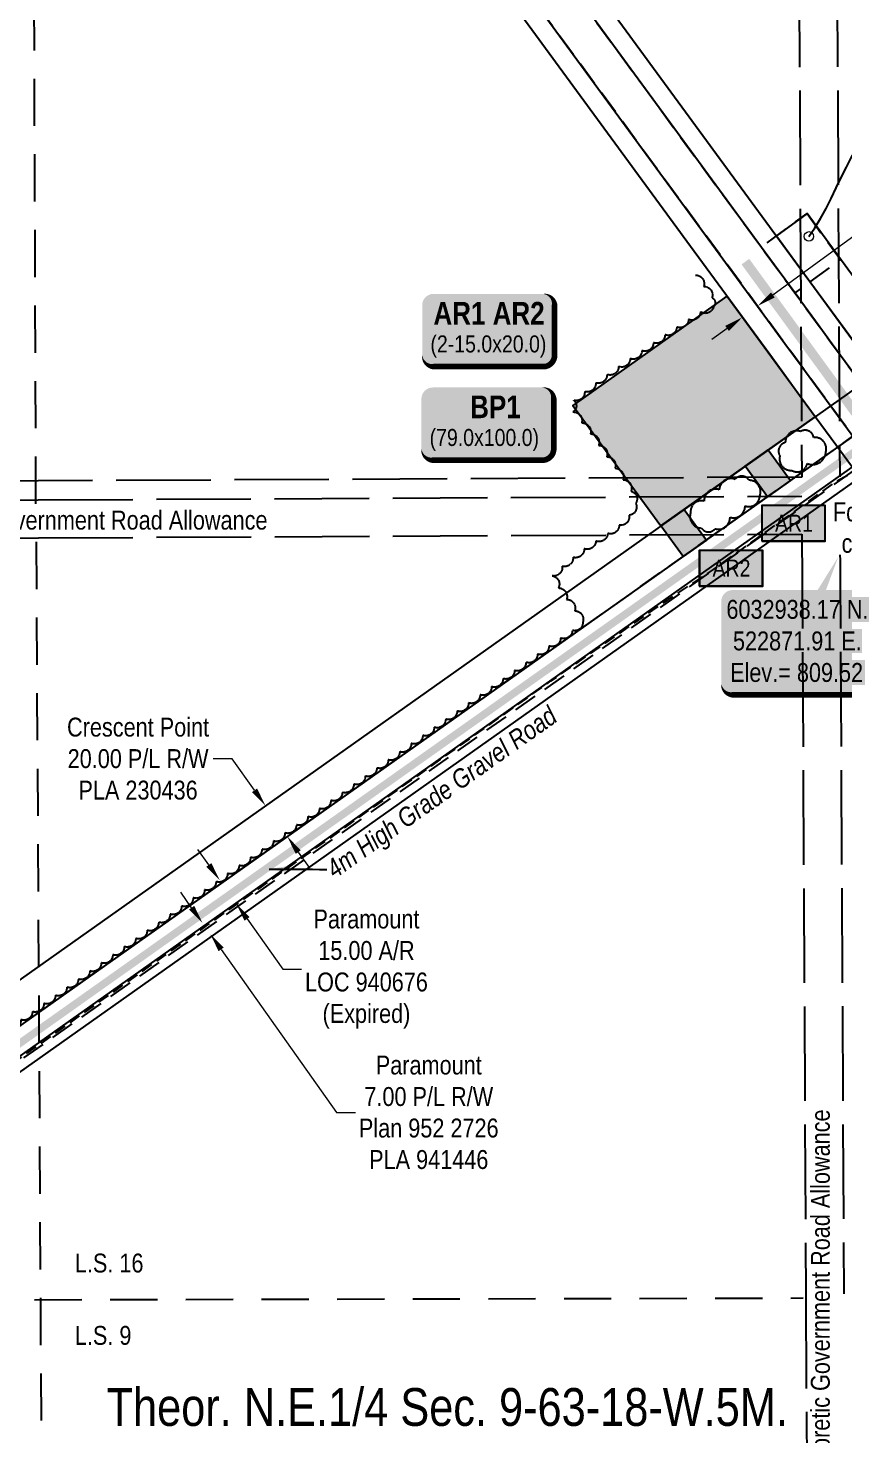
# Model space of a CAD drawing. Extents: x 520921 to 524870, y 6032001 to 6035665.
# Drawn here: x 522433 to 522864, y 6032432 to 6033176 of the extents above; entities that cross this region are included whole.
import ezdxf
from ezdxf.enums import TextEntityAlignment as Align

# ---------------------------------------------------------------- set-up
doc = ezdxf.new("R2010")
doc.units = 0
doc.header["$LTSCALE"] = 5
doc.header["$PDSIZE"] = 0.5
for name, pattern in [('0', [1, 1, 0]), ('foc-ACCESSROAD', [3.75, 2.5, -1.25]), ('foc-LSD', [8, 5, -3]), ('foc-UNSURVEYED', [12.5, 10, -2.5]), ('UG_PIPE', [1.875, 1.25, -0.625])]:
    doc.linetypes.add(name, pattern=pattern)
doc.layers.get('Defpoints').update_dxf_attribs({"color": 9})
for name, color, linetype in [('AS-PIPE-UG', 44, 'UG_PIPE'), ('AS-ROADS', 254, 'Continuous'), ('C-RW', 13, 'Continuous'), ('C-SYMBOL', 7, 'Continuous'), ('C-WS', 13, 'foc-ACCESSROAD'), ('DETAIL-T', 7, 'Continuous'), ('F-AR', 190, 'foc-ACCESSROAD'), ('F-RW', 190, 'Continuous'), ('L-MON', 1, 'Continuous'), ('L-ROAD-T', 7, 'Continuous'), ('L-SECTION-LSD', 7, 'foc-LSD'), ('L-USEC', 7, 'foc-UNSURVEYED'), ('P-TEMP-BLOCKS', 250, 'Continuous'), ('P-TEMP-H', 41, 'Continuous'), ('P-TEMP_WORKSPACE', 46, 'Continuous'), ('P-WORKAREA', 113, 'Continuous'), ('P-WORKAREA-H', 111, 'Continuous'), ('T-BUSH', 110, '0')]:
    doc.layers.add(name, color=color, linetype=linetype)
for name, color, linetype, lineweight in [('C-RW-T', 13, 'Continuous', 9), ('C-WS-T', 13, 'Continuous', 9), ('F-AR-T', 190, 'Continuous', 9), ('F-RW-T', 190, 'Continuous', 9), ('T-TEXT', 48, 'Continuous', 18)]:
    doc.layers.add(name, color=color, linetype=linetype, lineweight=lineweight)
doc.styles.add('100L', font='ARIALN.TTF', dxfattribs={"height": 11})
doc.styles.add('175L', font='ARIALN.TTF', dxfattribs={"height": 20})
doc.styles.add('80', font='ARIALN.TTF', dxfattribs={"height": 10})
doc.styles.add('80CG', font='ARIALN.TTF', dxfattribs={"height": 10})
doc.styles.add('80L', font='ARIALN.TTF', dxfattribs={"height": 10})
doc.styles.add('BOLD', font='ARIALNB.TTF')
doc.dimstyles.new('Compass 5 000', dxfattribs={"dimscale": 5, "dimtxt": 9, "dimasz": 2, "dimexe": 0.2, "dimexo": 0.0625, "dimgap": 0.5, "dimtad": 0, "dimtih": 1, "dimtoh": 1, "dimzin": 0, "dimdsep": 46, "dimtxsty": '80CG', "dimcen": 0.1, "dimse1": 1, "dimse2": 1, "dimclrd": 256, "dimclrt": 256, "dimaunit": 1, "dimadec": 4, "dimazin": 0, "dimtfac": 0.06, "dimtofl": 0, "dimtmove": 0, "dimatfit": 1, "dimfxl": 0.2, "dimtolj": 1, "dimtzin": 0, "dimlwd": -1, "dimarcsym": 0})

# ---------------------------------------------------------------- blocks, each defined once
blk = doc.blocks.new('*U464')
h = blk.add_hatch(color=254)
edge = h.paths.add_edge_path()
edge.add_line((-33.99999999999998, -28.5), (33.99999999999998, -28.5))
edge.add_arc((33.99999999999999, -22.49999999999999), 6.000000000000007, 269.9999999999999, 359.9999999999999)
edge.add_line((39.99999999999999, -22.5), (39.99999999999999, 21))
edge.add_arc((33.99999999999999, 20.99999999999999), 6.000000000000007, 6.785183320455494e-14, 90.00000000000007)
edge.add_line((33.99999999999998, 27), (-33.99999999999998, 27))
edge.add_arc((-33.99999999999999, 20.99999999999999), 6.000000000000007, 89.99999999999993, 179.9999999999999)
edge.add_line((-39.99999999999999, 21), (-39.99999999999999, -22.5))
edge.add_arc((-33.99999999999999, -22.49999999999999), 6.000000000000007, 180, 270.0000000000001)
at = {"color": 1, "flags": 128}
blk.add_lwpolyline([(21.94967818499548, 44.65221861248234, 0, 10, 0), (0, 0, 5, 5, 0)], format="xyseb", dxfattribs=at)
blk.add_lwpolyline([(-33.99999999999998, -28.5, 3, 3, 0), (33.99999999999998, -28.5, 3, 3, 0.4142135623730951), (39.99999999999999, -22.5, 3, 3, 0), (39.99999999999999, 21, 3, 0, 0.4142135623730951), (33.99999999999998, 27, 0, 0, 0), (-33.99999999999998, 27, 0, 0, 0.4142135623730951), (-39.99999999999999, 21, 0, 0, 0), (-39.99999999999999, -22.5, 0, 3, 0.4142135623730951)], format="xyseb", close=True, dxfattribs=at)
at = {"color": 1, "style": '80'}
blk.add_attdef('ENTER_TEXT_001', (-35.98567530695772, -4.996589358799454), '', height=10, dxfattribs=at)
blk = doc.blocks.new('*U373')
h = blk.add_hatch(color=191)
edge = h.paths.add_edge_path()
edge.add_line((-28.99999999999999, -20), (28.99999999999999, -20))
edge.add_arc((28.99999999999999, -14), 6, 270, 360)
edge.add_line((34.99999999999999, -14), (34.99999999999999, 12.5))
edge.add_arc((28.99999999999999, 12.5), 6, 0, 90)
edge.add_line((28.99999999999999, 18.5), (-28.99999999999999, 18.5))
edge.add_arc((-28.99999999999999, 12.5), 6, 90, 180)
edge.add_line((-34.99999999999999, 12.5), (-34.99999999999999, -14))
edge.add_arc((-28.99999999999999, -14), 6, 180, 270)
at = {"color": 250, "flags": 128}
blk.add_lwpolyline([(-28.99999999999999, -20, 3, 3, 0), (28.99999999999999, -20, 3, 3, 0.414213562373095), (34.99999999999999, -14, 3, 3, 0), (34.99999999999999, 12.5, 3, 0, 0.414213562373095), (28.99999999999999, 18.5, 0, 0, 0), (-28.99999999999999, 18.5, 0, 0, 0.414213562373095), (-34.99999999999999, 12.5, 0, 0, 0), (-34.99999999999999, -14, 0, 3, 0.414213562373095)], format="xyseb", close=True, dxfattribs=at)
at = {"flags": 128}
blk.add_lwpolyline([(5.467364611169046, -9.11039736855244, 0, 7.5, 0), (-3.398394867633905e-15, 0, 0, 0, 0)], format="xyseb", dxfattribs=at)
at = {"color": 250}
for tag, p, height, style in [('TEMP_AREA_W1_001', (-9.212824010914055, 2.244292974654144), 12, 'BOLD'), ('ENTER_TEXT_001', (-30.65893587994544, -12.47010782646594), 9, '80')]:
    blk.add_attdef(tag, p, '', height=height, dxfattribs=dict(at, style=style))
blk = doc.blocks.new('*D376')
at = {"layer": 'C-RW-T', "transparency": 16777216}
for p, q in [((522540.5252006156, 6032789.796977693), (522530.5252006152, 6032789.796977693)), ((522552.3529417627, 6032773.089301385), (522540.5252006156, 6032789.796977693)), ((522575.4823132642, 6032740.417124383), (522581.2602539859, 6032732.255298546))]:
    blk.add_line(p, q, dxfattribs=at)
for points in [[(522553.7132460689, 6032774.052291505), (522550.9926374559, 6032772.126311265), (522558.1308824839, 6032764.927475546)], [(522576.8426175704, 6032741.380114503), (522574.1220089574, 6032739.454134263), (522569.7043725429, 6032748.578950223)]]:
    blk.add_solid(points, dxfattribs=at)
at = {"layer": 'Defpoints', "color": 0, "transparency": 16777216}
for p in [(522557.4357896736, 6032764.435403658), (522558.1308824839, 6032764.927475546), (522569.0092797326, 6032748.086878333)]:
    blk.add_point(p, dxfattribs=at)
at = {"layer": 'C-RW-T', "transparency": 16777216, "insert": (522490.7639454994, 6032789.796977693), "char_height": 10, "attachment_point": 5, "style": '80CG'}
blk.add_mtext('\\A1;Crescent Point\\P20.00 P/L R/W\\PPLA 230436', dxfattribs=at)
blk = doc.blocks.new('*D378')
at = {"layer": 'Defpoints', "color": 0, "transparency": 16777216}
for p in [(522533.9592687497, 6032725.441109914), (522438.3558784132, 6032657.66470418), (522447.0239190897, 6032645.437822757)]:
    blk.add_point(p, dxfattribs=at)
at = {"layer": 'F-AR-T', "transparency": 16777216}
for p, q in [((522528.1758377901, 6032733.599046316), (522522.3924068306, 6032741.756982718)), ((522548.4107403858, 6032705.056292089), (522567.241313824, 6032678.494442973)), ((522567.241313824, 6032678.494442973), (522577.241313824, 6032678.494442973))]:
    blk.add_line(p, q, dxfattribs=at)
for points in [[(522529.5354938568, 6032734.562951476), (522526.816181723, 6032732.635141157), (522533.9592687497, 6032725.441109914)], [(522549.7703964524, 6032706.020197248), (522547.0510843187, 6032704.092386929), (522542.6273094262, 6032713.21422849)]]:
    blk.add_solid(points, dxfattribs=at)
at = {"layer": 'F-AR-T', "transparency": 16777216, "insert": (522611.5421323776, 6032678.494442975), "char_height": 10, "attachment_point": 5, "style": '80CG'}
blk.add_mtext('\\A1;Paramount\\P15.00 A/R\\PLOC 940676\\P(Expired)', dxfattribs=at)
blk = doc.blocks.new('*D380')
at = {"layer": 'Defpoints', "color": 0, "transparency": 16777216}
for p in [(522810.3145154533, 6033023.409550023), (522827.9190175394, 6033016.279484639), (522819.8558309218, 6033010.376525713)]:
    blk.add_point(p, dxfattribs=at)
at = {"layer": 'F-RW-T', "transparency": 16777216}
for p, q in [((522826.4465427911, 6033035.219607174), (522907.0704871947, 6033094.243397011)), ((522907.0704871947, 6033094.243397011), (522917.0704871952, 6033094.24339701)), ((522802.2456747335, 6033017.502451798), (522794.1768340138, 6033011.595353574))]:
    blk.add_line(p, q, dxfattribs=at)
for points in [[(522825.46202642, 6033036.564413962), (522827.4310591621, 6033033.874800388), (522818.3777020709, 6033029.31250895)], [(522801.2611583625, 6033018.847258586), (522803.2301911046, 6033016.157645011), (522810.3145154533, 6033023.409550023)]]:
    blk.add_solid(points, dxfattribs=at)
at = {"layer": 'F-RW-T', "transparency": 16777216, "insert": (522956.1564353523, 6033094.243397012), "char_height": 10, "attachment_point": 5, "style": '80CG'}
blk.add_mtext('\\A1;Saturn\\P10.00 P/L R/W\\PPlan 882 1531\\PPLA 880073', dxfattribs=at)
blk = doc.blocks.new('*D384')
at = {"layer": 'Defpoints', "color": 0, "transparency": 16777216}
for p in [(522528.9196823826, 6032697.096353414), (522463.5253553488, 6032659.394637506), (522467.5661937483, 6032653.683851003)]:
    blk.add_point(p, dxfattribs=at)
at = {"layer": 'F-RW-T', "transparency": 16777216}
for p, q in [((522519.1027661944, 6032710.970284248), (522513.3266884051, 6032719.133428579)), ((522534.6957601719, 6032688.933209082), (522595.7549922187, 6032602.640166955)), ((522595.7549922187, 6032602.640166955), (522605.7549922182, 6032602.640166955))]:
    blk.add_line(p, q, dxfattribs=at)
for points in [[(522520.4632902495, 6032711.93296388), (522517.7422421388, 6032710.007604617), (522524.8788439832, 6032702.807139916)], [(522536.0562842269, 6032689.895888714), (522533.3352361163, 6032687.970529451), (522528.9196823826, 6032697.096353414)]]:
    blk.add_solid(points, dxfattribs=at)
at = {"layer": 'F-RW-T', "transparency": 16777216, "insert": (522644.4896443328, 6032602.640166955), "char_height": 10, "attachment_point": 5, "style": '80CG'}
blk.add_mtext('\\A1;Paramount\\P7.00 P/L R/W\\PPlan 952 2726\\PPLA 941446', dxfattribs=at)
blk = doc.blocks.new('Temp_Area3')
h = blk.add_hatch(color=111)
h.dxf.hatch_style = 1
h.paths.add_polyline_path([(-16.82711371331243, -9.436567862801894), (16.33187767662457, -9.436567862801894), (16.33187767662457, 9.053714016554295), (-16.82711371331243, 9.053714016554295)])
at = {"color": 250}
for points in [[(-17.02711371331247, -9.636567862801712), (16.53187767662462, -9.636567862801712), (16.53187767662462, 9.253714016554113), (-17.02711371331247, 9.253714016554113)], [(-16.92711371331245, -9.536567862801803), (16.43187767662459, -9.536567862801803), (16.43187767662459, 9.153714016554204), (-16.92711371331245, 9.153714016554204)]]:
    blk.add_lwpolyline(points, close=True, dxfattribs=at)
at = {"color": 250, "style": '80L'}
blk.add_attdef('TEMPORARY', text='', height=9, dxfattribs=at).set_placement((0.001048257894581184, -0.1484938545327168), align=Align.MIDDLE_CENTER)
blk = doc.blocks.new('*U536')
h = blk.add_hatch(color=111)
edge = h.paths.add_edge_path()
edge.add_line((-28.99999999999999, -20), (28.99999999999999, -20))
edge.add_arc((28.99999999999999, -14), 6, 270, 360)
edge.add_line((34.99999999999999, -14), (34.99999999999999, 12.5))
edge.add_arc((28.99999999999999, 12.5), 6, 0, 90)
edge.add_line((28.99999999999999, 18.5), (-28.99999999999999, 18.5))
edge.add_arc((-28.99999999999999, 12.5), 6, 90, 180)
edge.add_line((-34.99999999999999, 12.5), (-34.99999999999999, -14))
edge.add_arc((-28.99999999999999, -14), 6, 180, 270)
at = {"color": 250, "flags": 128}
blk.add_lwpolyline([(-28.99999999999999, -20, 3, 3, 0), (28.99999999999999, -20, 3, 3, 0.414213562373095), (34.99999999999999, -14, 3, 3, 0), (34.99999999999999, 12.5, 3, 0, 0.414213562373095), (28.99999999999999, 18.5, 0, 0, 0), (-28.99999999999999, 18.5, 0, 0, 0.414213562373095), (-34.99999999999999, 12.5, 0, 0, 0), (-34.99999999999999, -14, 0, 3, 0.414213562373095)], format="xyseb", close=True, dxfattribs=at)
at = {"flags": 128}
blk.add_lwpolyline([(-15.15035303195134, -5.701341472869423, 0, 7.5, 0), (-3.398394867633905e-15, 0, 0, 0, 0)], format="xyseb", dxfattribs=at)
at = {"color": 250}
for tag, p, height, style in [('TEMP_AREA_W1_001', (-9.212824010914055, 2.244292974654144), 12, 'BOLD'), ('ENTER_TEXT_001', (-30.65893587994544, -12.47010782646594), 9, '80')]:
    blk.add_attdef(tag, p, '', height=height, dxfattribs=dict(at, style=style))

msp = doc.modelspace()

# ---------------------------------------------------------------- hatches: boundary and pattern name
at = {"layer": 'P-TEMP-H'}
h = msp.add_hatch(color=256, dxfattribs=at)
h.dxf.hatch_style = 1
h.paths.add_polyline_path([(522767.2751313654, 6032913.020878364), (522848.8385578773, 6032970.78807658), (522802.1901710629, 6033034.506434877), (522720.626744551, 6032976.739236662)])
at = {"layer": 'P-WORKAREA-H'}
h = msp.add_hatch(color=256, dxfattribs=at)
h.dxf.hatch_style = 1
h.paths.add_polyline_path([(522823.5929755369, 6032928.395473034), (522811.7750604752, 6032944.537899327), (522824.011110672, 6032953.204067115), (522835.8290257338, 6032937.061640816)], flags=17)
h = msp.add_hatch(color=256, dxfattribs=at)
h.dxf.hatch_style = 1
h.paths.add_polyline_path([(522779.0930464271, 6032896.878452065), (522767.2751313654, 6032913.020878364), (522779.5111815622, 6032921.687046123), (522791.3290966221, 6032905.544619795)])

# ---------------------------------------------------------------- linework, layer by layer
at = {"layer": 'AS-PIPE-UG', "flags": 128}
msp.add_lwpolyline([(522276.0920000001, 6032515.308000001), (522279.1610000001, 6032521.958), (522283.5220000021, 6032527.641000001), (522305.3670000001, 6032544.222000001), (522351.815000002, 6032577.195000001), (522386.630000002, 6032601.247), (522426.6560000021, 6032630.050000001), (522709.1180000021, 6032830.946000001), (522737.197000002, 6032850.477), (522767.3350000001, 6032871.464), (522795.001000002, 6032889.884999968), (522836.9270000001, 6032919.877999968), (522860.37, 6032936.87), (522874.2990000021, 6032944.176)], dxfattribs=at)
at = {"layer": 'AS-ROADS', "flags": 128}
for points, const_width in [([(522959.6011796297, 6032851.393714818), (522884.3676266884, 6032953.334865397), (522811.929252109, 6033052.858214469)], 5.000000000000062), ([(522879.8222815155, 6032959.451021027), (522420.8214600417, 6032633.970089141), (522343.2124176583, 6032579.710093663), (522301.255770124, 6032551.442509036), (522268.7189827685, 6032526.219495189), (522265.6564026303, 6032517.002739804), (522267.4143096244, 6032502.124063183), (522283.2384741021, 6032451.46992815)], 4.000000000000031)]:
    msp.add_lwpolyline(points, dxfattribs=dict(at, const_width=const_width))
at = {"layer": 'C-RW', "flags": 128}
for points in [[(522989.3881230597, 6032829.593476413), (522931.1621849994, 6032909.125383808), (522909.1620432118, 6032939.176470173), (522892.6637766896, 6032961.714187681), (522883.8008656228, 6032973.820467043), (522871.5892729076, 6032990.501627363), (522857.8683511455, 6033009.243477817), (522849.0065157847, 6033021.346327197), (522841.2189322328, 6033031.983561761), (522840.1464218974, 6033033.448501835), (522822.4228759765, 6033057.652685359), (522329.938651707, 6033730.352039985), (522321.3836088043, 6033742.044623919), (522257.2645079212, 6033829.953162819)], [(522269.5993019361, 6033830.015106443), (522329.4593519635, 6033747.94571387), (522342.2889972066, 6033730.413956889), (522841.132370318, 6033049.034871307), (522871.502664107, 6033007.551534903), (522891.8777384475, 6032979.720244087), (522900.7397819692, 6032967.614576282), (522921.5141347217, 6032939.237844875), (522943.5138923721, 6032909.186615361), (523001.7397428626, 6032829.655504886)]]:
    msp.add_lwpolyline(points, dxfattribs=at)
msp.add_lwpolyline([(522909.650010816, 6032989.284120213), (522844.514916186, 6033078.253810079), (522828.3858120618, 6033066.445623212), (522881.522935378, 6032993.864008845), (522370.2075483526, 6032631.89230583), (522281.6516358305, 6032756.984958949), (522265.3364048766, 6032745.435038717), (522365.4422376298, 6032604.027154621)], close=True, dxfattribs=at)
at = {"layer": 'C-WS', "flags": 128}
msp.add_lwpolyline([(522844.514916186, 6033078.253810079), (522862.2273326046, 6033054.059967967), (522838.028740412, 6033036.340516306), (522820.3146282668, 6033060.53667464)], close=True, dxfattribs=at)
at = {"layer": 'F-AR', "flags": 128}
for points in [[(522964.686486222, 6032829.469427486), (522906.4595256927, 6032909.003525157), (522884.4587292575, 6032939.054926103), (522882.6324231173, 6032941.555488899), (522879.8245882676, 6032945.387047254), (522876.7273558063, 6032949.615629772), (522875.6901623734, 6032951.033205966), (522871.76298116, 6032956.396912697), (522867.8687576444, 6032961.714756371), (522841.7248479255, 6032997.424695859), (522841.3924673405, 6032997.880245627), (522832.8629752162, 6033009.527475907), (522378.180242091, 6033630.597528078), (522366.3530405715, 6033646.752051074), (522363.3961800518, 6033650.79073627), (522305.236731507, 6033730.229200971), (522232.5906567151, 6033829.829254132)], [(522257.2645079212, 6033829.953162819), (522321.3836088043, 6033742.044623919), (522329.9381852133, 6033730.352037705), (522822.4228759765, 6033057.652685359), (522840.1464218974, 6033033.448501835), (522841.2189322328, 6033031.983561761), (522849.0065157847, 6033021.346327197), (522857.8683511455, 6033009.243477817), (522871.5897429818, 6032990.500929235), (522883.8008656228, 6032973.820467043), (522891.8777384475, 6032979.720244087), (523665.9307984955, 6033545.254135496), (523765.4987531481, 6033617.997401555)], [(522868.884406758, 6032942.100370144), (522241.9744485617, 6032498.092150225), (522242.6126980509, 6032364.963825833), (522227.6196959739, 6032364.891945744), (522226.944054623, 6032505.819596235), (522868.8145248786, 6032960.423580733)]]:
    msp.add_lwpolyline(points, dxfattribs=at)
at = {"layer": 'F-RW', "flags": 128}
for points in [[(522952.3434909672, 6032829.407442356), (522894.1156955204, 6032908.941632794), (522872.298631037, 6032938.994613111), (522871.8474671199, 6032939.700937455), (522868.5990610866, 6032943.860621843), (522867.5284892602, 6032945.258719523), (522859.7100175696, 6032955.938797434), (522841.478442349, 6032980.841242915), (522833.6605030163, 6032991.520767261), (522824.799514848, 6033003.623667298), (522782.8951962384, 6033060.863154055), (522370.3570361938, 6033624.360961466), (522361.4811819242, 6033636.486195508), (522358.5297814445, 6033640.516905149), (522355.5733321054, 6033644.555597404), (522294.3530325071, 6033728.178982435), (522292.8975809879, 6033730.167539046), (522220.255440089, 6033829.767308418)], [(522232.5907704427, 6033829.829254734), (522305.236731507, 6033730.229200971), (522363.3961800518, 6033650.79073627), (522366.3530405715, 6033646.752051074), (522378.1798922191, 6033630.597526363), (522832.8625699789, 6033009.52687344), (522841.3920152904, 6032997.877341419), (522841.7243848637, 6032997.423993029), (522867.8687576444, 6032961.714756371), (522871.7629741424, 6032956.398313612), (522875.6901623734, 6032951.033205966), (522876.7273558063, 6032949.615629772), (522879.8250548395, 6032945.387049593), (522882.6332290812, 6032941.557594341), (522884.4595497653, 6032939.054129636), (522906.4599369577, 6032909.002926778), (522964.6864751432, 6032829.46942743)], [(522973.850384468, 6032829.900463411), (522915.6246291191, 6032909.43391867), (522893.6254097437, 6032939.485086215), (522882.7096485612, 6032954.395324972), (522272.0139373441, 6032521.970455674), (522273.9132071153, 6032515.409806642), (522298.2611688679, 6032430.300953467), (522295.351813223, 6032365.887702483), (522295.1792404788, 6032362.069961429), (522294.6747301523, 6032350.897994384), (522236.2324755143, 6032312.97562328), (522240.0405161537, 6032307.107653946), (522300.1008429778, 6032346.080281294), (522300.5067608585, 6032346.343540744), (522301.5024537037, 6032346.989437992), (522305.3016031892, 6032431.126464538), (522280.1216593262, 6032519.138670675), (522880.60072628, 6032944.329280813), (522964.4884015337, 6032829.853448565)]]:
    msp.add_lwpolyline(points, dxfattribs=at)
at = {"layer": 'L-SECTION-LSD'}
for p, q in [((522436.8674328965, 6032904.54160081, 758.8890000000018), (522441.3513512895, 6032101.426384723, 379.4445000000009)), ((522036.0082305433, 6032502.562955091), (522842.4566651555, 6032504.43795478, 758.8890000000018))]:
    msp.add_line(p, q, dxfattribs=at)
at = {"layer": 'L-SECTION-LSD', "flags": 128}
msp.add_lwpolyline([(522436.7685397394, 6032924.647837453), (522433.9524200214, 6033730.889020552)], dxfattribs=at)
at = {"layer": 'L-USEC'}
for p, q in [((522839.7014939181, 6033330.844660943), (522841.6936279683, 6032938.840706788)), ((522859.8078567313, 6033330.946839938), (522861.7999907816, 6032938.942885784)), ((522437.9160814249, 6032936.812568681), (522034.1410806974, 6032934.784534521)), ((522841.6936279683, 6032938.840706788), (522437.9160814249, 6032936.812568681)), ((522034.1874031523, 6032924.731919008), (522437.9663666712, 6032926.760077298)), ((522437.9663621111, 6032926.760077275), (522841.7444992084, 6032928.788322995)), ((522034.2883962754, 6032904.625550204), (522438.0673597943, 6032906.653708493)), ((522438.0673597943, 6032906.653708493), (522841.8454968917, 6032908.681954213)), ((522841.8454968917, 6032908.681954213), (522843.8891581668, 6032506.616624286)), ((522861.9518596043, 6032908.784153015), (522863.9955208793, 6032506.718823086)), ((522843.8891581668, 6032506.616624286), (522845.9298772128, 6032104.551966264))]:
    msp.add_line(p, q, dxfattribs=at)
at = {"layer": 'P-TEMP_WORKSPACE', "flags": 128}
msp.add_lwpolyline([(522767.2751313654, 6032913.020878423), (522848.8385578773, 6032970.788076608), (522802.1901710629, 6033034.506434936), (522720.626744551, 6032976.739236721)], close=True, dxfattribs=at)
at = {"layer": 'P-WORKAREA'}
for points in [[(522823.5929755369, 6032928.395473115), (522811.7750604752, 6032944.537899414), (522824.011110672, 6032953.204067172), (522835.8290257338, 6032937.061640845)], [(522779.0930464271, 6032896.878452124), (522767.2751313654, 6032913.020878423), (522779.5111815622, 6032921.687046181), (522791.3290966221, 6032905.544619882)]]:
    msp.add_lwpolyline(points, close=True, dxfattribs=at)
at = {"layer": 'T-BUSH', "flags": 128}
msp.add_lwpolyline([(522785.5096288222, 6033045.777475609, -0.5205670500156465), (522789.8969036851, 6033039.77064813, -0.52056705), (522794.2841785497, 6033033.76382062, -0.52056705), (522795.0712461818, 6033028.952167091, -0.52056705), (522788.198417009, 6033026.239950852, -0.52056705), (522781.9224649831, 6033022.247134393, -0.52056705), (522775.6465129573, 6033018.254317933, -0.52056705), (522769.454024969, 6033014.135033493, -0.52056705), (522763.3156627597, 6033009.933763864, -0.52056705), (522757.1773005523, 6033005.732494235, -0.52056705), (522751.038938343, 6033001.531224606, -0.52056705), (522744.9005761319, 6032997.329954976, -0.52056705), (522738.7622139226, 6032993.128685347, -0.52056705), (522732.7868383522, 6032988.706204489, -0.52056705), (522726.9583780854, 6032984.084602166, -0.52056705), (522721.1299178186, 6032979.462999813, -0.52056705), (522720.7202350352, 6032973.303178947, -0.52056705), (522725.3607978226, 6032967.489803467, -0.52056705), (522730.0013606081, 6032961.676428044, -0.52056705), (522734.3398160413, 6032955.635101164, -0.52056705), (522738.6564800475, 6032949.577331858, -0.52056705), (522742.9731440556, 6032943.519562552, -0.52056705), (522747.2576766732, 6032937.439168504, -0.52056705), (522751.5058975184, 6032931.333206112, -0.52056705), (522753.9519706156, 6032924.986835001, -0.52056705), (522750.4303040949, 6032918.629525973, -0.52056705), (522745.156661281, 6032913.383684899, -0.52056705), (522739.1368930404, 6032909.061240451, -0.52056705), (522732.9005865682, 6032905.006781339, -0.52056705), (522726.6642800978, 6032900.952322227, -0.52056705), (522720.8033518877, 6032896.384551972, -0.52056705), (522715.0543765036, 6032891.664441926, -0.52056705), (522709.767324409, 6032886.575920431, -0.52056705), (522713.040941605, 6032880.165577341, -0.52056705), (522717.374816563, 6032874.120109176, -0.52056705), (522721.6869365541, 6032868.059220311, -0.52056705), (522725.9560988853, 6032861.967881371, -0.52056705), (522720.4255281042, 6032857.745645727, -0.52056705), (522714.2140282543, 6032853.653283758, -0.52056705), (522708.0786455719, 6032849.449491384, -0.52056705), (522702.008094284, 6032845.15082134, -0.52056705), (522695.9375429923, 6032840.852151296, -0.52056705), (522689.8669917025, 6032836.553481253, -0.52056705), (522683.7964404145, 6032832.254811209, -0.52056705), (522677.7258891228, 6032827.956141165, -0.52056705), (522671.6553378348, 6032823.65747112, -0.52056705), (522665.5847865432, 6032819.358801047, -0.52056705), (522659.5142352533, 6032815.060131033, -0.52056705), (522653.4436839654, 6032810.761460989, -0.52056705), (522647.3731326737, 6032806.462790945, -0.52056705), (522641.3025813857, 6032802.1641209, -0.52056705), (522635.232030094, 6032797.865450827, -0.52056705), (522629.1614788042, 6032793.566780813, -0.52056705), (522623.0909275162, 6032789.268110769, -0.52056705), (522617.0203762245, 6032784.969440725, -0.52056705), (522610.9498249366, 6032780.670770652, -0.52056705), (522604.8792736462, 6032776.372100637, -0.52056705), (522598.8087223551, 6032772.073430593, -0.52056705), (522592.7381710671, 6032767.774760549, -0.52056705), (522586.6676197754, 6032763.476090505, -0.52056705), (522580.5970684874, 6032759.177420432, -0.52056705), (522574.5265171976, 6032754.878750417, -0.52056705), (522568.4559659059, 6032750.580080373, -0.52056705), (522562.385414618, 6032746.281410329, -0.52056705), (522556.3148633263, 6032741.982740256, -0.52056705), (522550.2443120382, 6032737.684070242, -0.52056705), (522544.1737607485, 6032733.385400197, -0.52056705), (522538.1032094568, 6032729.086730153, -0.52056705), (522532.0326581688, 6032724.788060109, -0.52056705), (522525.9621068771, 6032720.489390036, -0.52056705), (522519.8915555873, 6032716.190720022, -0.52056705), (522513.8210042993, 6032711.892049978, -0.52056705), (522507.7504530076, 6032707.593379933, -0.52056705), (522501.6799017197, 6032703.294709889, -0.52056705), (522495.609350428, 6032698.996039816, -0.52056705), (522489.5387991382, 6032694.697369802, -0.52056705), (522483.4682478502, 6032690.398699758, -0.52056705), (522477.3976965585, 6032686.100029713, -0.52056705), (522471.3271452705, 6032681.80135964, -0.52056705), (522465.2565939788, 6032677.502689626, -0.52056705), (522459.186042689, 6032673.204019582, -0.52056705), (522453.1154914011, 6032668.905349538, -0.52056705), (522447.0449401094, 6032664.606679494, -0.52056705), (522440.9743888213, 6032660.308009421, -0.52056705), (522434.9038375311, 6032656.009339406, -0.52056705), (522428.8332862399, 6032651.710669362, -0.52056705), (522422.7627349519, 6032647.411999318, -1.030156180430404), (522420.011290831, 6032644.338503304, -0.4905065535952782)], format="xyb", dxfattribs=at)
for points in [[(522854.5064042312, 6032952.175590443, 0.52056705), (522848.0909487897, 6032959.839712579, 0.52056705), (522841.1178147865, 6032962.98254683, 0.52056705), (522833.032313642, 6032957.107046216, 0.52056705), (522830.1701772185, 6032950.092861927, 0.52056705), (522836.5190015105, 6032942.37636247, 0.52056705), (522844.6970443593, 6032946.020051782, 0.52056705)], [(522819.5808245181, 6032928.959629295, 0.52056705), (522813.88487207, 6032937.162733542, 0.52056705), (522806.5043083256, 6032937.623982178, 0.52056705), (522798.1210796658, 6032932.181711156, 0.52056705), (522790.1342046163, 6032926.173761648, 0.52056705), (522782.9704225262, 6032920.026751096, 0.52056705), (522788.770899237, 6032911.887655433, 0.52056705), (522795.8647720195, 6032911.479961233, 0.52056705), (522803.8004186704, 6032917.556337529, 0.52056705), (522811.7514074772, 6032923.611510786, 0.52056705)]]:
    msp.add_lwpolyline(points, format="xyb", close=True, dxfattribs=at)

# ---------------------------------------------------------------- block references
at = {"layer": 'DETAIL-T'}
ref = msp.add_blockref('*U464', (522839.1668187529, 6032852.084719791), dxfattribs=dict(at, xscale=0.99948414, yscale=0.99948414, zscale=0.99948414))
ref.add_attrib('ENTER_TEXT_001', '6032938.17 N.', (522801.8906964101, 6032863.851043426), dxfattribs={"layer": '0', "color": 1, "height": 9.994841400000036, "style": '80'})
ref.add_attrib('ENTER_TEXT_002', '522871.91 E.', (522805.3643469512, 6032847.152067845), dxfattribs={"layer": '0', "color": 1, "height": 9.994841400000036, "style": '80'})
ref.add_attrib('ENTER_TEXT_003', 'Elev.= 809.52', (522803.8405767924, 6032830.453092263), dxfattribs={"layer": '0', "color": 1, "height": 9.994841400000036, "style": '80'})
at = {"layer": 'P-TEMP-BLOCKS'}
ref = msp.add_blockref('*U536', (522676.030034748, 6033017.280558112), dxfattribs=at)
ref.add_attrib('TEMP_AREA_W1_001', 'AR1 AR2', (522646.9754644888, 6033019.528943857), dxfattribs={"layer": '0', "color": 250, "height": 12.00000000000001, "style": 'BOLD'})
ref.add_attrib('ENTER_TEXT_001', '(2-15.0x20.0)', (522645.371098868, 6033004.810450287), dxfattribs={"layer": '0', "color": 250, "height": 9.000000000000005, "style": '80'})
at = {"layer": 'P-TEMP-BLOCKS', "xscale": 0.99948414, "yscale": 0.99948414, "zscale": 0.99948414}
msp.add_blockref('*U373', (522675.5926051865, 6032967.766421839), dxfattribs=at).add_auto_attribs({'TEMP_AREA_W1_001': 'BP1', 'ENTER_TEXT_001': '(79.0x100.0)'})
at = {"layer": 'P-TEMP-BLOCKS'}
for p, values in [((522837.6166984209, 6032914.566724439), {'TEMPORARY': 'AR1'}), ((522804.5797755118, 6032890.809158815), {'TEMPORARY': 'AR2'})]:
    msp.add_blockref('Temp_Area3', p, dxfattribs=at).add_auto_attribs(values)

# ---------------------------------------------------------------- texts
at = {"layer": 'C-SYMBOL', "color": 3, "style": '175L'}
msp.add_text('Theor. N.E.1/4 Sec. 9-63-18-W.5M.', height=20.00000000000025, dxfattribs=at).set_placement((522654.2643766718, 6032430.766136463), align=Align.BOTTOM_CENTER)
at = {"layer": 'L-ROAD-T', "style": '80L'}
msp.add_text('Theoretic Government Road Allowance', height=10.00000000000012, dxfattribs=at).set_placement((522459.2500469157, 6032916.07203927), align=Align.MIDDLE_CENTER)
msp.add_text('Theoretic Government Road Allowance', height=10.00000000000012, rotation=90, dxfattribs=at).set_placement((522851.5522991645, 6032504.242510297), align=Align.MIDDLE_CENTER)
at = {"layer": 'T-TEXT', "insert": (522580.0070603414, 6032727.825436288), "char_height": 10.00000000000012, "attachment_point": 1, "rotation": 35.34074002928868, "style": '80L'}
msp.add_mtext_dynamic_manual_height_columns('\\pi11.12932;{\\fArial Narrow|b0|i1|c0|p34;4m High Grade Gravel Road}', width=167.4700940987109, gutter_width=50.00000000000048, heights=[0], dxfattribs=at)

# ---------------------------------------------------------------- dimensions: what is measured, and where the dimension line sits
at = {"layer": 'C-RW-T'}
dim = msp.add_linear_dim(base=(522558.1308824839, 6032764.927475546), p1=(522569.0092797322, 6032748.086878334), p2=(522557.4357896734, 6032764.435403658), angle=125.2955385283051, text='Crescent Point\\P20.00 P/L R/W\\PPLA 230436', dimstyle='Compass 5 000', dxfattribs=at)
dim.commit()
dim.dimension.update_dxf_attribs({"geometry": '*D376', "text_midpoint": (522490.7639454994, 6032789.796977693), "dimtype": 161})
at = {"layer": 'F-AR-T'}
dim = msp.add_linear_dim(base=(522533.9592687497, 6032725.441109914), p1=(522447.0239190896, 6032645.437822756), p2=(522438.355878413, 6032657.66470418), angle=125.33408902448076, text='Paramount\\P15.00 A/R\\PLOC 940676\\P(Expired)', dimstyle='Compass 5 000', dxfattribs=at)
dim.commit()
dim.dimension.update_dxf_attribs({"geometry": '*D378', "text_midpoint": (522611.5421323776, 6032678.494442975), "dimtype": 161})
at = {"layer": 'F-RW-T'}
dim = msp.add_linear_dim(base=(522810.3145154533, 6033023.409550023), p1=(522827.9190175394, 6033016.279484639), p2=(522819.8558309218, 6033010.376525712), angle=216.2073955509303, text='Saturn\\P10.00 P/L R/W\\PPlan 882 1531\\PPLA 880073', dimstyle='Compass 5 000', dxfattribs=at)
dim.commit()
dim.dimension.update_dxf_attribs({"geometry": '*D380', "text_midpoint": (522956.1564353523, 6033094.243397012), "dimtype": 161})

# ---------------------------------------------------------------- leaders
at = {"layer": 'C-WS-T', "path_type": 1}
msp.add_leader([(522845.530685209, 6033066.231549592), (522898.5019642686, 6033135.878927234), (522907.1813051309, 6033136.565179036)], dimstyle='Compass 5 000', override={"dimasz": 1, "dimgap": 0.5, "dimtad": 0, "dimldrblk": 'DotBlank'}, dxfattribs=at)
at = {"layer": 'T-TEXT', "path_type": 1}
msp.add_leader([(522560.0230998819, 6032731.405391643), (522590.5496574669, 6032731.25051486)], dimstyle='Compass 5 000', override={"dimgap": 0.5, "dimtad": 0}, dxfattribs=at)

# ---------------------------------------------------------------- next in the draw order: texts
at = {"layer": 'L-MON', "insert": (522857.160994279, 6032925.444769411), "char_height": 9.994840500000116, "attachment_point": 1, "style": '80L', "bg_fill": 3, "box_fill_scale": 1.1, "bg_fill_color": 256, "bg_fill_transparency": 0}
msp.add_mtext_dynamic_manual_height_columns('\\pi1.06125;Fd.I.\\P\\pi5.63597;c.s.', width=22.03269184872465, gutter_width=49.97420250000046, heights=[0], dxfattribs=at)
at = {"layer": 'L-SECTION-LSD', "char_height": 10.00000000000012, "attachment_point": 1, "style": '100L', "bg_fill": 3, "box_fill_scale": 1.5, "bg_fill_color": 256, "bg_fill_transparency": 0}
for s, width, insert in [('L.S. 16', 36.94143658023852, (522457.3257463709, 6032527.931078063)), ('L.S. 9', 30.52728100911038, (522457.3257463709, 6032489.646366528))]:
    msp.add_mtext_dynamic_manual_height_columns(s, width=width, gutter_width=55.00000000000048, heights=[0], dxfattribs=dict(at, insert=insert))

# ---------------------------------------------------------------- next in the draw order: dimensions: what is measured, and where the dimension line sits
at = {"layer": 'F-RW-T'}
dim = msp.add_linear_dim(base=(522528.9196823826, 6032697.096353414), p1=(522463.5253553488, 6032659.394637505), p2=(522467.5661937484, 6032653.683851002), angle=305.2824618526418, text='Paramount\\P7.00 P/L R/W\\PPlan 952 2726\\PPLA 941446', dimstyle='Compass 5 000', dxfattribs=at)
dim.commit()
dim.dimension.update_dxf_attribs({"geometry": '*D384', "text_midpoint": (522644.4896443328, 6032602.640166955), "dimtype": 161})

doc.saveas('drawing.dxf')
